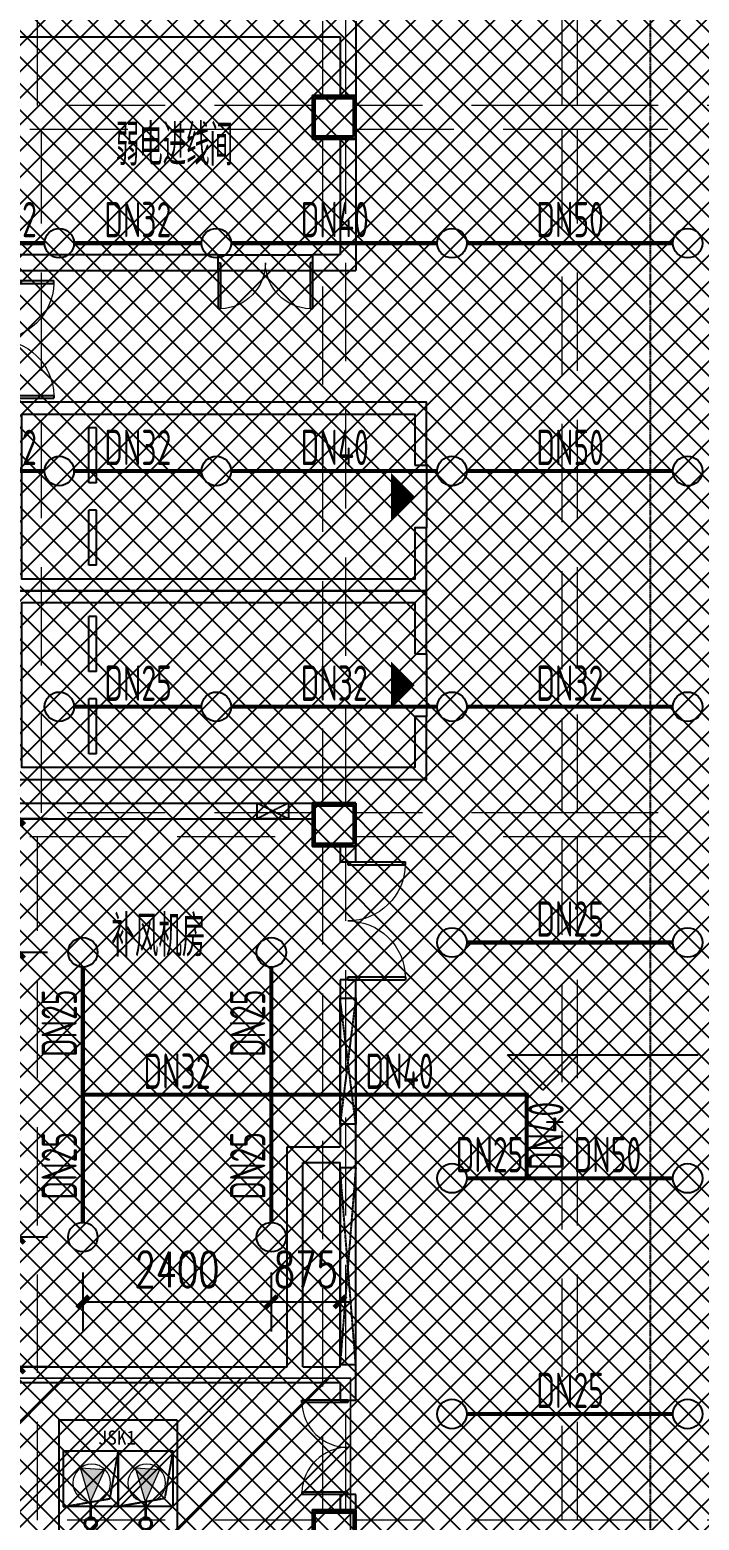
# Model space of a CAD drawing. Extents: x 6824721 to 16538177, y 2478193 to 6665639.
# Drawn here: x 8771989 to 8780512, y 2882850 to 2901816 of the extents above; entities that cross this region are included whole.
import ezdxf

# ---------------------------------------------------------------- set-up
doc = ezdxf.new("R2010")
doc.units = 0
doc.header["$LTSCALE"] = 10
for name, pattern in [('__DASH', [0.35, 0.25, -0.1]), ('DASH', [0.35, 0.25, -0.1]), ('排水', [1.1, 1, -0.1]), ('短虚线', [187.5, 125, -62.5])]:
    doc.linetypes.add(name, pattern=pattern)
for name, color, linetype, lineweight in [('$0$A-PUB_HATCH', 8, 'Continuous', 0), ('GPS-污水', 2, '排水', 40), ('钢梁', 141, 'Continuous', 18)]:
    doc.layers.add(name, color=color, linetype=linetype, lineweight=lineweight)
for name, color, linetype in [('0-wo', 8, 'Continuous'), ('0-绿', 3, 'Continuous'), ('00-停车位', 67, 'Continuous'), ('W-EQUIP_喷头', 7, 'Continuous'), ('W-PIPE-喷淋中', 6, 'Continuous'), ('W-TEXT_喷淋', 7, 'Continuous'), ('W-TWT_DIM', 3, 'Continuous'), ('画水辅助', 6, 'Continuous'), ('集水坑', 4, 'Continuous')]:
    doc.layers.add(name, color=color, linetype=linetype)
doc.styles.add('8B2_02', font='tssdeng.shx', dxfattribs={"width": 0.7, "bigfont": 'TSSDCHN.shx'})
doc.styles.add('_TCH_DIM_T3', font='SIMPLEX', dxfattribs={"width": 0.705882, "bigfont": 'GBCBIG'})
doc.styles.add('_TWT_PIPEDN', font='TSSDENG', dxfattribs={"width": 0.8, "height": 3.5, "bigfont": 'TSSDCHN'})
doc.styles.get("Standard").update_dxf_attribs({"font": 'TSSDENG.shx', "width": 0.7, "bigfont": 'TSSDCHN.shx'})
doc.styles.add('黑体', font='simhei.ttf', dxfattribs={"width": 0.65})
doc.dimstyles.new('_TWT_ARCH&&150', dxfattribs={"dimtxt": 446.25, "dimasz": 150, "dimexe": 375, "dimexo": 450, "dimgap": 189.375, "dimtad": 1, "dimdec": 0, "dimzin": 0, "dimdsep": 46, "dimtxsty": '_TCH_DIM_T3', "dimblk": 'ARCHTICK', "dimcen": 0.09, "dimclrt": 7, "dimazin": 2, "dimtfac": 1, "dimtdec": 0, "dimtix": 1, "dimtmove": 2, "dimatfit": 3, "dimfxl": 0, "dimtolj": 1, "dimtzin": 0, "dimarcsym": 0})

# ---------------------------------------------------------------- blocks, each defined once
blk = doc.blocks.new('车位2400x5300')
at = {"layer": '00-停车位', "color": 251}
for p, q in [((-875, -1000), (-175, -1000)), ((-875, -1100), (-875, -1000)), ((-875, -1100), (-175, -1100)), ((-175, -1100), (-175, -1000)), ((175, -1000), (875, -1000)), ((175, -1100), (175, -1000)), ((175, -1100), (875, -1100)), ((875, -1100), (875, -1000)), ((400, -5300), (-400, -5300))]:
    blk.add_line(p, q, dxfattribs=at)
blk.add_lwpolyline([(400, -5150), (400, -5300), (1200, -5300), (1200, 0), (-1200, 0), (-1200, -5300), (-400, -5300), (-400, -5150), (-1050, -5150), (-1050, -150), (1050, -150), (1050, -5150), (400, -5150)], dxfattribs=at)
blk.add_lwpolyline([(0, -5150, 0, 600, 0), (0, -4850, 600, 600, 0)], format="xyseb", dxfattribs=at)
blk = doc.blocks.new('A$C405108C4')
at = {"color": 252, "linetype": 'DASH'}
for points in [[(66720, -52175), (66320, -52375)], [(66320, -52175), (66720, -52375)], [(67575, -54660), (67375, -56260)], [(67575, -56260), (67375, -54660)], [(67575, -56816), (67375, -59318)], [(67575, -59318), (67375, -56816)]]:
    blk.add_lwpolyline(points, dxfattribs=at)
at = {"layer": '画水辅助', "color": 4}
for points in [[(66320, -52175), (66720, -52175), (66720, -52375), (66320, -52375)], [(67575, -56260), (67375, -56260), (67375, -54660), (67575, -54660)], [(67575, -56816), (67375, -56816), (67375, -59318), (67575, -59318)]]:
    blk.add_lwpolyline(points, close=True, dxfattribs=at)
at = {"layer": '画水辅助'}
blk.add_lwpolyline([(67375, -54660), (67575, -54660), (67575, -56260), (67375, -56260)], close=True, dxfattribs=at)
blk = doc.blocks.new('$DorLib2D$00000002')
for p, q in [((-0.5, 0), (-0.5, 0.4875)), ((-0.475, 0.4875), (-0.5, 0.4875)), ((-0.475, 0), (-0.475, 0.4875)), ((0.475, 0), (0.475, 0.4875)), ((0.475, 0.4875), (0.5, 0.4875)), ((0.5, 0), (0.5, 0.4875)), ((-0.5, 0), (-0.475, 0)), ((0.5, 0), (0.475, 0))]:
    blk.add_line(p, q)
at = {"lineweight": 13}
for centre, start, end in [((-0.4875, 0), 0, 88.53072), ((0.4875, 0), 91.46928, 180)]:
    blk.add_arc(centre, 0.4875, start, end, dxfattribs=at)
blk = doc.blocks.new('$SB01_1')
h = blk.add_hatch(color=256)
h.dxf.hatch_style = 1
h.paths.add_polyline_path([(-0.381, -0.323), (0.5, 0), (-0.381, 0.323)])
h.paths.add_polyline_path([(0, 0), (0.002, 0), (0.002, 0.001), (0, 0.001)], flags=24)
h.paths.add_polyline_path([(0, -0.002), (0.003, -0.002), (0.003, -0.001), (0, -0.001)], flags=24)
h.paths.add_polyline_path([(0, -0.003), (0.003, -0.003), (0.003, -0.002), (0, -0.002)], flags=24)
for p, q in [((0.5, 0), (-0.381, 0.323)), ((-0.381, 0.323), (-0.381, -0.323)), ((0.5, 0), (-0.381, -0.323))]:
    blk.add_line(p, q)
blk.add_circle((0, 0), 0.5)
at = {"flags": 1}
for tag, p in [('UNIT', (0, 0)), ('SPEC', (0, -0.002)), ('WHAT', (0, -0.003))]:
    blk.add_attdef(tag, p, '', height=0.001, dxfattribs=at)
blk = doc.blocks.new('人防集水坑')
at = {"layer": 'GPS-污水', "color": 8, "linetype": '排水', "const_width": 35}
for points in [[(307486, 701151), (307284, 701151)], [(307486, 700451), (307284, 700451)]]:
    blk.add_lwpolyline(points, dxfattribs=at)
at = {"layer": 'GPS-污水', "color": 8, "linetype": '排水'}
for centre in [(307561, 701151), (307561, 700451)]:
    blk.add_circle(centre, 75, dxfattribs=at)
at = {"layer": '集水坑', "color": 8, "linetype": 'DASH', "ltscale": 0.5}
blk.add_lwpolyline([(306241, 700051), (306241, 701551), (307741, 701551), (307741, 700051)], close=True, dxfattribs=at)
at = {"layer": '集水坑', "color": 8, "linetype": 'Continuous', "ltscale": 0.5}
for points in [[(306641, 701501), (306641, 700801), (307341, 700801), (307341, 701501)], [(306641, 700801), (306641, 700101), (307341, 700101), (307341, 700801)]]:
    blk.add_lwpolyline(points, close=True, dxfattribs=at)
at = {"layer": '集水坑', "color": 8, "linetype": 'DASH', "ltscale": 0.5}
for points in [[(307341, 700801), (307237, 701397), (306641, 701501)], [(307347, 700101), (307243, 700697), (306647, 700801)]]:
    blk.add_lwpolyline(points, dxfattribs=at)
at = {"layer": '$0$A-PUB_HATCH', "color": 8, "linetype": '排水', "xscale": -480.0000000000002, "yscale": 480.0000000000002, "zscale": 480.0000000000002, "rotation": 176.2535374729293}
for p in [(307045, 701164, 0), (307045, 700464, 0)]:
    blk.add_blockref('$SB01_1', p, dxfattribs=at)
blk = doc.blocks.new('42pk')
at = {"layer": '集水坑', "color": 8, "linetype": 'Continuous', "rotation": 270}
blk.add_blockref('人防集水坑', (-226159, 1090141), dxfattribs=at)
at = {"layer": '0-绿', "color": 8, "linetype": 'DASH', "style": '黑体'}
blk.add_text('JSK1', height=179.2, dxfattribs=at).set_placement((474382, 783585, 0))
blk = doc.blocks.new('jkytk')
h = blk.add_hatch()
h.set_pattern_fill('ANSI31', color=252, scale=500)
h.set_pattern_definition([(45, (8493122.4, 3120586.9), (-561.266, 561.266), [])])
h.paths.add_polyline_path([(8470689, 2893302), (8470689, 2891152), (8461514, 2891152), (8461514, 2898727), (8459789, 2898727), (8459789, 2902912), (8461422, 2902912), (8461422, 2900447), (8463239, 2900447), (8464989, 2900447), (8464989, 2893302)])
at = {"color": 1, "const_width": 20}
blk.add_lwpolyline([(8470689, 2893302), (8470689, 2891152), (8461514, 2891152), (8461514, 2898727), (8459789, 2898727), (8459789, 2902912), (8461422, 2902912), (8461422, 2900447), (8463239, 2900447), (8464989, 2900447), (8464989, 2893302)], close=True, dxfattribs=at)
blk = doc.blocks.new('LIANGMOBAN')
at = {"layer": '钢梁', "color": 8, "linetype": '短虚线', "lineweight": 18}
for p, q in [((1902616, 186878), (1902616, 195578)), ((1909291, 195578), (1909291, 186878)), ((1909491, 186878), (1909491, 195578)), ((1906241, 195453), (1906241, 187003)), ((1906541, 187003), (1906541, 195453)), ((1906116, 186878), (1902516, 186878)), ((1909391, 186878), (1906666, 186878)), ((1912391, 186878), (1909391, 186878)), ((1902516, 186578), (1906116, 186578)), ((1902666, 185753), (1902666, 186578)), ((1906241, 186453), (1906241, 178003)), ((1906541, 178003), (1906541, 186453)), ((1906666, 186578), (1909391, 186578)), ((1909291, 186578), (1909291, 177878)), ((1909391, 186578), (1912391, 186578)), ((1909491, 177878), (1909491, 186578)), ((1902666, 177878), (1902666, 185753)), ((1906116, 177878), (1902516, 177878)), ((1909391, 177878), (1906666, 177878)), ((1912391, 177878), (1909391, 177878)), ((1902516, 177578), (1906116, 177578)), ((1902616, 168878), (1902616, 177578)), ((1906666, 177578), (1909391, 177578)), ((1909291, 177578), (1909291, 168878)), ((1909391, 177578), (1912391, 177578)), ((1909491, 168878), (1909491, 177578)), ((1906241, 177453), (1906241, 169003)), ((1906541, 169003), (1906541, 177453)), ((1906116, 168878), (1902516, 168878)), ((1909391, 168878), (1906666, 168878)), ((1912391, 168878), (1909391, 168878))]:
    blk.add_line(p, q, dxfattribs=at)
blk = doc.blocks.new('_ArchTick')
at = {"color": 0, "linetype": 'ByBlock', "const_width": 0.4}
blk.add_lwpolyline([(-0.5, -0.5), (0.5, 0.5)], dxfattribs=at)
blk = doc.blocks.new('*D945')
at = {"layer": 'Defpoints', "color": 0, "transparency": 16777216}
for p in [(8771845, 2891776), (8772664, 2891776), (8772664, 2890076)]:
    blk.add_point(p, dxfattribs=at)
at = {"layer": 'W-TWT_DIM', "color": 0, "lineweight": -2, "transparency": 16777216}
for p, q in [((8772214, 2891776), (8771470, 2891776)), ((8771845, 2890076), (8771845, 2891776)), ((8772214, 2890076), (8771470, 2890076))]:
    blk.add_line(p, q, dxfattribs=at)
at = {"layer": 'W-TWT_DIM', "color": 0, "lineweight": -2, "transparency": 16777216, "xscale": 150, "yscale": 150, "zscale": 150}
for p, rotation in [((8771845, 2891776), 90), ((8771845, 2890076), 270)]:
    blk.add_blockref('_ArchTick', p, dxfattribs=dict(at, rotation=rotation))
at = {"layer": 'W-TWT_DIM', "color": 7, "transparency": 16777216, "insert": (8771432, 2890926), "char_height": 446.2, "attachment_point": 5, "rotation": 90, "style": '_TCH_DIM_T3'}
blk.add_mtext('\\A1;1700', dxfattribs=at)
blk = doc.blocks.new('*D946')
at = {"layer": 'Defpoints', "color": 0, "transparency": 16777216}
for p in [(8771845, 2890076), (8772664, 2890076), (8772664, 2886451)]:
    blk.add_point(p, dxfattribs=at)
at = {"layer": 'W-TWT_DIM', "color": 0, "lineweight": -2, "transparency": 16777216}
for p, q in [((8772214, 2890076), (8771470, 2890076)), ((8771845, 2886451), (8771845, 2890076)), ((8772214, 2886451), (8771470, 2886451))]:
    blk.add_line(p, q, dxfattribs=at)
at = {"layer": 'W-TWT_DIM', "color": 0, "lineweight": -2, "transparency": 16777216, "xscale": 150, "yscale": 150, "zscale": 150}
for p, rotation in [((8771845, 2890076), 90), ((8771845, 2886451), 270)]:
    blk.add_blockref('_ArchTick', p, dxfattribs=dict(at, rotation=rotation))
at = {"layer": 'W-TWT_DIM', "color": 7, "transparency": 16777216, "insert": (8771432, 2888264), "char_height": 446.2, "attachment_point": 5, "rotation": 90, "style": '_TCH_DIM_T3'}
blk.add_mtext('\\A1;3625', dxfattribs=at)
blk = doc.blocks.new('*D947')
at = {"layer": 'Defpoints', "color": 0, "transparency": 16777216}
for p in [(8771845, 2886451), (8772664, 2886451), (8772664, 2884801)]:
    blk.add_point(p, dxfattribs=at)
at = {"layer": 'W-TWT_DIM', "color": 0, "lineweight": -2, "transparency": 16777216}
for p, q in [((8772214, 2886451), (8771470, 2886451)), ((8771845, 2884801), (8771845, 2886451)), ((8772214, 2884801), (8771470, 2884801))]:
    blk.add_line(p, q, dxfattribs=at)
at = {"layer": 'W-TWT_DIM', "color": 0, "lineweight": -2, "transparency": 16777216, "xscale": 150, "yscale": 150, "zscale": 150}
for p, rotation in [((8771845, 2886451), 90), ((8771845, 2884801), 270)]:
    blk.add_blockref('_ArchTick', p, dxfattribs=dict(at, rotation=rotation))
at = {"layer": 'W-TWT_DIM', "color": 7, "transparency": 16777216, "insert": (8771432, 2885626), "char_height": 446.2, "attachment_point": 5, "rotation": 90, "style": '_TCH_DIM_T3'}
blk.add_mtext('\\A1;1650', dxfattribs=at)
blk = doc.blocks.new('*D948')
at = {"layer": 'Defpoints', "color": 0, "transparency": 16777216}
for p in [(8772664, 2886451), (8775064, 2886451), (8775064, 2885628)]:
    blk.add_point(p, dxfattribs=at)
at = {"layer": 'W-TWT_DIM', "color": 0, "lineweight": -2, "transparency": 16777216}
for p, q in [((8772664, 2886001), (8772664, 2885253)), ((8775064, 2886001), (8775064, 2885253)), ((8772664, 2885628), (8775064, 2885628))]:
    blk.add_line(p, q, dxfattribs=at)
at = {"layer": 'W-TWT_DIM', "color": 0, "lineweight": -2, "transparency": 16777216, "xscale": 150, "yscale": 150, "zscale": 150, "rotation": 180}
blk.add_blockref('_ArchTick', (8772664, 2885628), dxfattribs=at)
at = {"layer": 'W-TWT_DIM', "color": 0, "lineweight": -2, "transparency": 16777216, "xscale": 150, "yscale": 150, "zscale": 150}
blk.add_blockref('_ArchTick', (8775064, 2885628), dxfattribs=at)
at = {"layer": 'W-TWT_DIM', "color": 7, "transparency": 16777216, "insert": (8773864, 2886040), "char_height": 446.2, "attachment_point": 5, "style": '_TCH_DIM_T3'}
blk.add_mtext('\\A1;2400', dxfattribs=at)
blk = doc.blocks.new('*D949')
at = {"layer": 'Defpoints', "color": 0, "transparency": 16777216}
for p in [(8775064, 2886451), (8775939, 2886451), (8775939, 2885628)]:
    blk.add_point(p, dxfattribs=at)
at = {"layer": 'W-TWT_DIM', "color": 0, "lineweight": -2, "transparency": 16777216}
for p, q in [((8775064, 2886001), (8775064, 2885253)), ((8775939, 2886001), (8775939, 2885253)), ((8775064, 2885628), (8774914, 2885628)), ((8775064, 2885628), (8775939, 2885628)), ((8775939, 2885628), (8776089, 2885628))]:
    blk.add_line(p, q, dxfattribs=at)
at = {"layer": 'W-TWT_DIM', "color": 0, "lineweight": -2, "transparency": 16777216, "xscale": 150, "yscale": 150, "zscale": 150}
blk.add_blockref('_ArchTick', (8775064, 2885628), dxfattribs=at)
at = {"layer": 'W-TWT_DIM', "color": 0, "lineweight": -2, "transparency": 16777216, "xscale": 150, "yscale": 150, "zscale": 150, "rotation": 180}
blk.add_blockref('_ArchTick', (8775939, 2885628), dxfattribs=at)
at = {"layer": 'W-TWT_DIM', "color": 7, "transparency": 16777216, "insert": (8775502, 2886040), "char_height": 446.2, "attachment_point": 5, "style": '_TCH_DIM_T3'}
blk.add_mtext('\\A1;875', dxfattribs=at)
blk = doc.blocks.new('$TwtSys$00000125')
blk.add_circle((0, 0, 0), 1)

msp = doc.modelspace()

# ---------------------------------------------------------------- hatches: boundary and pattern name
h = msp.add_hatch()
h.set_pattern_fill('ANSI37', color=8, scale=150)
h.set_pattern_definition([(45, (8303016.86, 2710265.2), (-168.3798, 168.3798), []), (135, (8303016.86, 2710265.2), (-168.3798, -168.3798), [])])
h.paths.add_polyline_path([(8824414.1, 2949451.5), (8824414.1, 2935151.5), (8842714.1, 2935151.5), (8842714.1, 2879526.5), (8827964.1, 2879526.5), (8827964.1, 2881476.5), (8830839.1, 2881476.5), (8830939.1, 2886876.5), (8804334.6, 2886876.5), (8804142.3, 2820149.7), (8833564.1, 2820152.3), (8833564.1, 2817714.5), (8841204.8, 2810768), (8839163.9, 2808501.4), (8843102.6, 2804955), (8820829.2, 2780217.9), (8820829.2, 2770055.4), (8785124.6, 2730401.5), (8708264.1, 2730401.5), (8708264.1, 2736351.5), (8695014.1, 2750701.5), (8695014.1, 2775001.5), (8703014.1, 2775002.8), (8703014.1, 2949451.5), (8712039.3, 2949451.5)])
at = {"layer": 'W-PIPE-喷淋中'}
for points in [[(8778314.3, 2888264), (8778314.3, 2888290.2), (8778340.5, 2888290.2)], [(8778314.3, 2888264), (8778340.5, 2888264), (8778340.5, 2888290.2)]]:
    msp.add_hatch(color=256, dxfattribs=at).paths.add_polyline_path(points)

# ---------------------------------------------------------------- linework, layer by layer
at = {"layer": '0-wo', "color": 8}
for p, q in [((8776139.1, 2901926.5), (8776139.1, 2900976.5)), ((8771664.1, 2901726.5), (8775939.1, 2901726.5)), ((8775939.1, 2901726.5), (8775939.1, 2900976.5)), ((8776139.1, 2900976.5), (8775589.1, 2900976.5)), ((8775589.1, 2900976.5), (8775589.1, 2900426.5)), ((8776139.1, 2900426.5), (8776139.1, 2900976.5)), ((8775589.1, 2900426.5), (8776139.1, 2900426.5)), ((8775939.1, 2900426.5), (8775939.1, 2898951.5)), ((8776139.1, 2900426.5), (8776139.1, 2898751.5)), ((8774389.1, 2898951.5), (8771664.1, 2898951.5)), ((8774389.1, 2898751.5), (8774389.1, 2898951.5)), ((8774389.1, 2898951.5), (8775589.1, 2898951.5)), ((8775939.1, 2898951.5), (8775589.1, 2898951.5)), ((8775589.1, 2898951.5), (8775589.1, 2898751.5)), ((8771664.1, 2898751.5), (8774389.1, 2898751.5)), ((8774389.1, 2898751.5), (8775589.1, 2898751.5)), ((8775589.1, 2898751.5), (8776139.1, 2898751.5)), ((8771664.1, 2891976.5), (8775589.1, 2891976.5)), ((8776139.1, 2891976.5), (8775589.1, 2891976.5)), ((8775589.1, 2891976.5), (8775589.1, 2891426.5)), ((8776139.1, 2891426.5), (8776139.1, 2891976.5)), ((8771664.1, 2891776.5), (8775589.1, 2891776.5)), ((8775589.1, 2891426.5), (8776139.1, 2891426.5)), ((8775939.1, 2891426.5), (8775939.1, 2891226.5)), ((8776139.1, 2891226.5), (8776139.1, 2891426.5)), ((8775939.1, 2891226.5), (8776139.1, 2891226.5)), ((8776139.1, 2889726.5), (8775939.1, 2889726.5)), ((8775939.1, 2889726.5), (8775939.1, 2887601.5)), ((8776139.1, 2887501.5), (8776139.1, 2889726.5)), ((8778519.3, 2888323), (8778069.3, 2888773)), ((8778069.3, 2888773), (8780497.9, 2888773)), ((8778519.3, 2888323), (8778969.3, 2888773)), ((8775264.1, 2887601.5), (8775939.1, 2887601.5)), ((8775264.1, 2884801.5), (8775264.1, 2887601.5)), ((8775464.1, 2887401.5), (8775939.1, 2887401.5)), ((8775464.1, 2884801.5), (8775464.1, 2887401.5)), ((8775939.1, 2884801.5), (8775939.1, 2887401.5)), ((8776139.1, 2884701.5), (8776139.1, 2887501.5)), ((8771664.1, 2884801.5), (8775264.1, 2884801.5)), ((8775464.1, 2884801.5), (8775939.1, 2884801.5)), ((8776139.1, 2884376.5), (8776139.1, 2884701.5)), ((8771564.1, 2884601.5), (8775364.1, 2884601.5)), ((8775364.1, 2884601.5), (8775939.1, 2884601.5)), ((8775939.1, 2884601.5), (8775939.1, 2884376.5)), ((8775939.1, 2884376.5), (8776139.1, 2884376.5)), ((8776139.1, 2883176.5), (8775939.1, 2883176.5)), ((8775939.1, 2883176.5), (8775939.1, 2882976.5)), ((8776139.1, 2882976.5), (8776139.1, 2883176.5)), ((8776139.1, 2882976.5), (8775589.1, 2882976.5)), ((8775589.1, 2882976.5), (8775589.1, 2882426.5)), ((8776139.1, 2882426.5), (8776139.1, 2882976.5))]:
    msp.add_line(p, q, dxfattribs=at)
at = {"layer": '0-wo', "color": 8, "linetype": '__DASH', "ltscale": 1.5}
msp.add_lwpolyline([(8779889.1, 2937489), (8779889.1, 2818201.5, -0.4142136), (8776889.1, 2815201.5), (8730989.1, 2815201.5, -0.4142136), (8727989.1, 2818201.5), (8727989.1, 2937489)], format="xyb", dxfattribs=at)
at = {"layer": '0-wo', "color": 8, "lineweight": 35}
for points in [[(8776139.1, 2900976.5), (8775589.1, 2900976.5), (8775589.1, 2900426.5), (8776139.1, 2900426.5)], [(8776109.1, 2900456.5), (8775619.1, 2900456.5), (8775619.1, 2900946.5), (8776109.1, 2900946.5)], [(8776139.1, 2891976.5), (8775589.1, 2891976.5), (8775589.1, 2891426.5), (8776139.1, 2891426.5)], [(8776109.1, 2891456.5), (8775619.1, 2891456.5), (8775619.1, 2891946.5), (8776109.1, 2891946.5)], [(8776139.1, 2882976.5), (8775589.1, 2882976.5), (8775589.1, 2882426.5), (8776139.1, 2882426.5)], [(8776109.1, 2882456.5), (8775619.1, 2882456.5), (8775619.1, 2882946.5), (8776109.1, 2882946.5)]]:
    msp.add_lwpolyline(points, close=True, dxfattribs=at)
at = {"layer": 'W-PIPE-喷淋中', "ltscale": 1.5, "const_width": 52.5}
for points in [[(8772176.6, 2899101.5), (8770938.7, 2899101.5)], [(8774176.6, 2899101.5), (8772551.6, 2899101.5)], [(8777176.6, 2899101.5), (8774551.6, 2899101.5)], [(8780176.6, 2899101.5), (8777551.6, 2899101.5)], [(8771126.2, 2896201.5), (8772176.6, 2896201.5)], [(8772551.6, 2896201.5), (8774176.6, 2896201.5)], [(8774551.6, 2896201.5), (8777176.6, 2896201.5)], [(8777551.6, 2896201.5), (8780176.6, 2896201.5)], [(8774176.6, 2893201.5), (8772551.6, 2893201.5)], [(8777176.6, 2893201.5), (8774551.6, 2893201.5)], [(8780176.6, 2893201.5), (8777551.6, 2893201.5)], [(8780176.6, 2890201.5), (8777551.6, 2890201.5)], [(8772664.1, 2888264), (8772664.1, 2889889)], [(8775064.1, 2888264), (8775064.1, 2889889)], [(8772664.1, 2886639), (8772664.1, 2888264)], [(8772664.1, 2888264), (8775064.1, 2888264)], [(8775064.1, 2886639), (8775064.1, 2888264)], [(8775064.1, 2888264), (8778314.3, 2888264)], [(8778314.3, 2888264), (8778314.3, 2887201.5)], [(8778314.3, 2887201.5), (8777551.6, 2887201.5)], [(8780176.6, 2887201.5), (8778314.3, 2887201.5)], [(8780176.6, 2884201.5), (8777551.6, 2884201.5)]]:
    msp.add_lwpolyline(points, dxfattribs=at)

# ---------------------------------------------------------------- block references
msp.add_blockref('jkytk', (305383.7, -8645.8))
at = {"layer": '0-wo'}
msp.add_blockref('42pk', (8298472.7, 2100226.9), dxfattribs=at)
at = {"layer": '0-wo', "color": 8}
msp.add_blockref('A$C405108C4', (8708564.1, 2944151.5), dxfattribs=at)
at = {"layer": '0-wo', "color": 8, "xscale": 1200, "yscale": -1200, "zscale": 200}
msp.add_blockref('$DorLib2D$00000002', (8774989.1, 2898851.5), dxfattribs=at)
at = {"layer": '0-wo', "color": 8, "zscale": 200}
for p, xscale, yscale, rotation in [((8771564.1, 2897876.5), 1500, -1500, 90), ((8776039.1, 2890476.5), 1500, -1500, 90.00000000001839), ((8776039.1, 2883776.5), 1200, 1200, 90.00000000001192)]:
    msp.add_blockref('$DorLib2D$00000002', p, dxfattribs=dict(at, xscale=xscale, yscale=yscale, rotation=rotation))
at = {"layer": '0-wo', "color": 8, "rotation": 90}
for p in [(8771739.1, 2895876.5), (8771739.1, 2893476.5)]:
    msp.add_blockref('车位2400x5300', p, dxfattribs=at)
at = {"layer": 'W-EQUIP_喷头', "xscale": 187.5, "yscale": 187.5, "zscale": 187.5}
for p in [(8772364.1, 2899101.5), (8774364.1, 2899101.5), (8777364.1, 2899101.5), (8780364.1, 2899101.5), (8772364.1, 2896201.5), (8774364.1, 2896201.5), (8777364.1, 2896201.5), (8780364.1, 2896201.5), (8772364.1, 2893201.5), (8774364.1, 2893201.5), (8777364.1, 2893201.5), (8780364.1, 2893201.5), (8777364.1, 2890201.5), (8780364.1, 2890201.5), (8772664.1, 2890076.5), (8775064.1, 2890076.5), (8777364.1, 2887201.5), (8780364.1, 2887201.5), (8772664.1, 2886451.5), (8775064.1, 2886451.5), (8777364.1, 2884201.5), (8780364.1, 2884201.5)]:
    msp.add_blockref('$TwtSys$00000125', p, dxfattribs=at)
at = {"layer": '钢梁', "color": 6}
msp.add_blockref('LIANGMOBAN', (6869472.7, 2713973), dxfattribs=at)

# ---------------------------------------------------------------- texts
at = {"layer": '0-wo', "color": 6, "style": '8B2_02', "width": 0.6}
for s, p in [('弱电进线间', (8773082.3, 2900088.6)), ('补风机房', (8773028.2, 2890021))]:
    msp.add_text(s, height=525, dxfattribs=at).set_placement(p)
at = {"layer": 'W-TEXT_喷淋', "style": '_TWT_PIPEDN', "width": 0.64}
for s, p in [('DN32', (8771224.9, 2899176.5)), ('DN32', (8772937.6, 2899176.5)), ('DN40', (8775437.6, 2899176.5)), ('DN50', (8778437.6, 2899176.5)), ('DN32', (8771224.9, 2896276.5)), ('DN32', (8772937.6, 2896276.5)), ('DN40', (8775437.6, 2896276.5)), ('DN50', (8778437.6, 2896276.5)), ('DN25', (8772937.6, 2893276.5)), ('DN32', (8775437.6, 2893276.5)), ('DN32', (8778437.6, 2893276.5)), ('DN25', (8778437.6, 2890276.5)), ('DN32', (8773437.6, 2888339)), ('DN40', (8776262.7, 2888339)), ('DN25', (8777412.7, 2887276.5)), ('DN50', (8778912.7, 2887276.5)), ('DN25', (8778437.6, 2884276.5))]:
    msp.add_text(s, height=450, dxfattribs=at).set_placement(p)
for s, p in [('DN25', (8772589.1, 2888743.8)), ('DN25', (8774989.1, 2888743.8)), ('DN40', (8778786.2, 2887306.3)), ('DN25', (8772589.1, 2886931.3)), ('DN25', (8774989.1, 2886931.3))]:
    msp.add_text(s, height=450, rotation=90, dxfattribs=at).set_placement(p)

# ---------------------------------------------------------------- dimensions: what is measured, and where the dimension line sits
at = {"layer": 'W-TWT_DIM'}
for p1, p2, distance, picture, middle in [((8772664.1, 2890076.5), (8772664.1, 2891776.5), 819.5, '*D945', (8771432, 2890926.5)), ((8772664.1, 2886451.5), (8772664.1, 2890076.5), 819.5, '*D946', (8771432, 2888264)), ((8772664.1, 2884801.5), (8772664.1, 2886451.5), 819.5, '*D947', (8771432, 2885626.5)), ((8772664.1, 2886451.5), (8775064.1, 2886451.5), -823.5, '*D948', (8773864.1, 2886040.5)), ((8775064.1, 2886451.5), (8775939.1, 2886451.5), -823.5, '*D949', (8775501.6, 2886040.5))]:
    dim = msp.add_aligned_dim(p1=p1, p2=p2, distance=distance, dimstyle='_TWT_ARCH&&150', dxfattribs=at)
    dim.commit()
    dim.dimension.update_dxf_attribs({"geometry": picture, "text_midpoint": middle})

doc.saveas('drawing.dxf')
